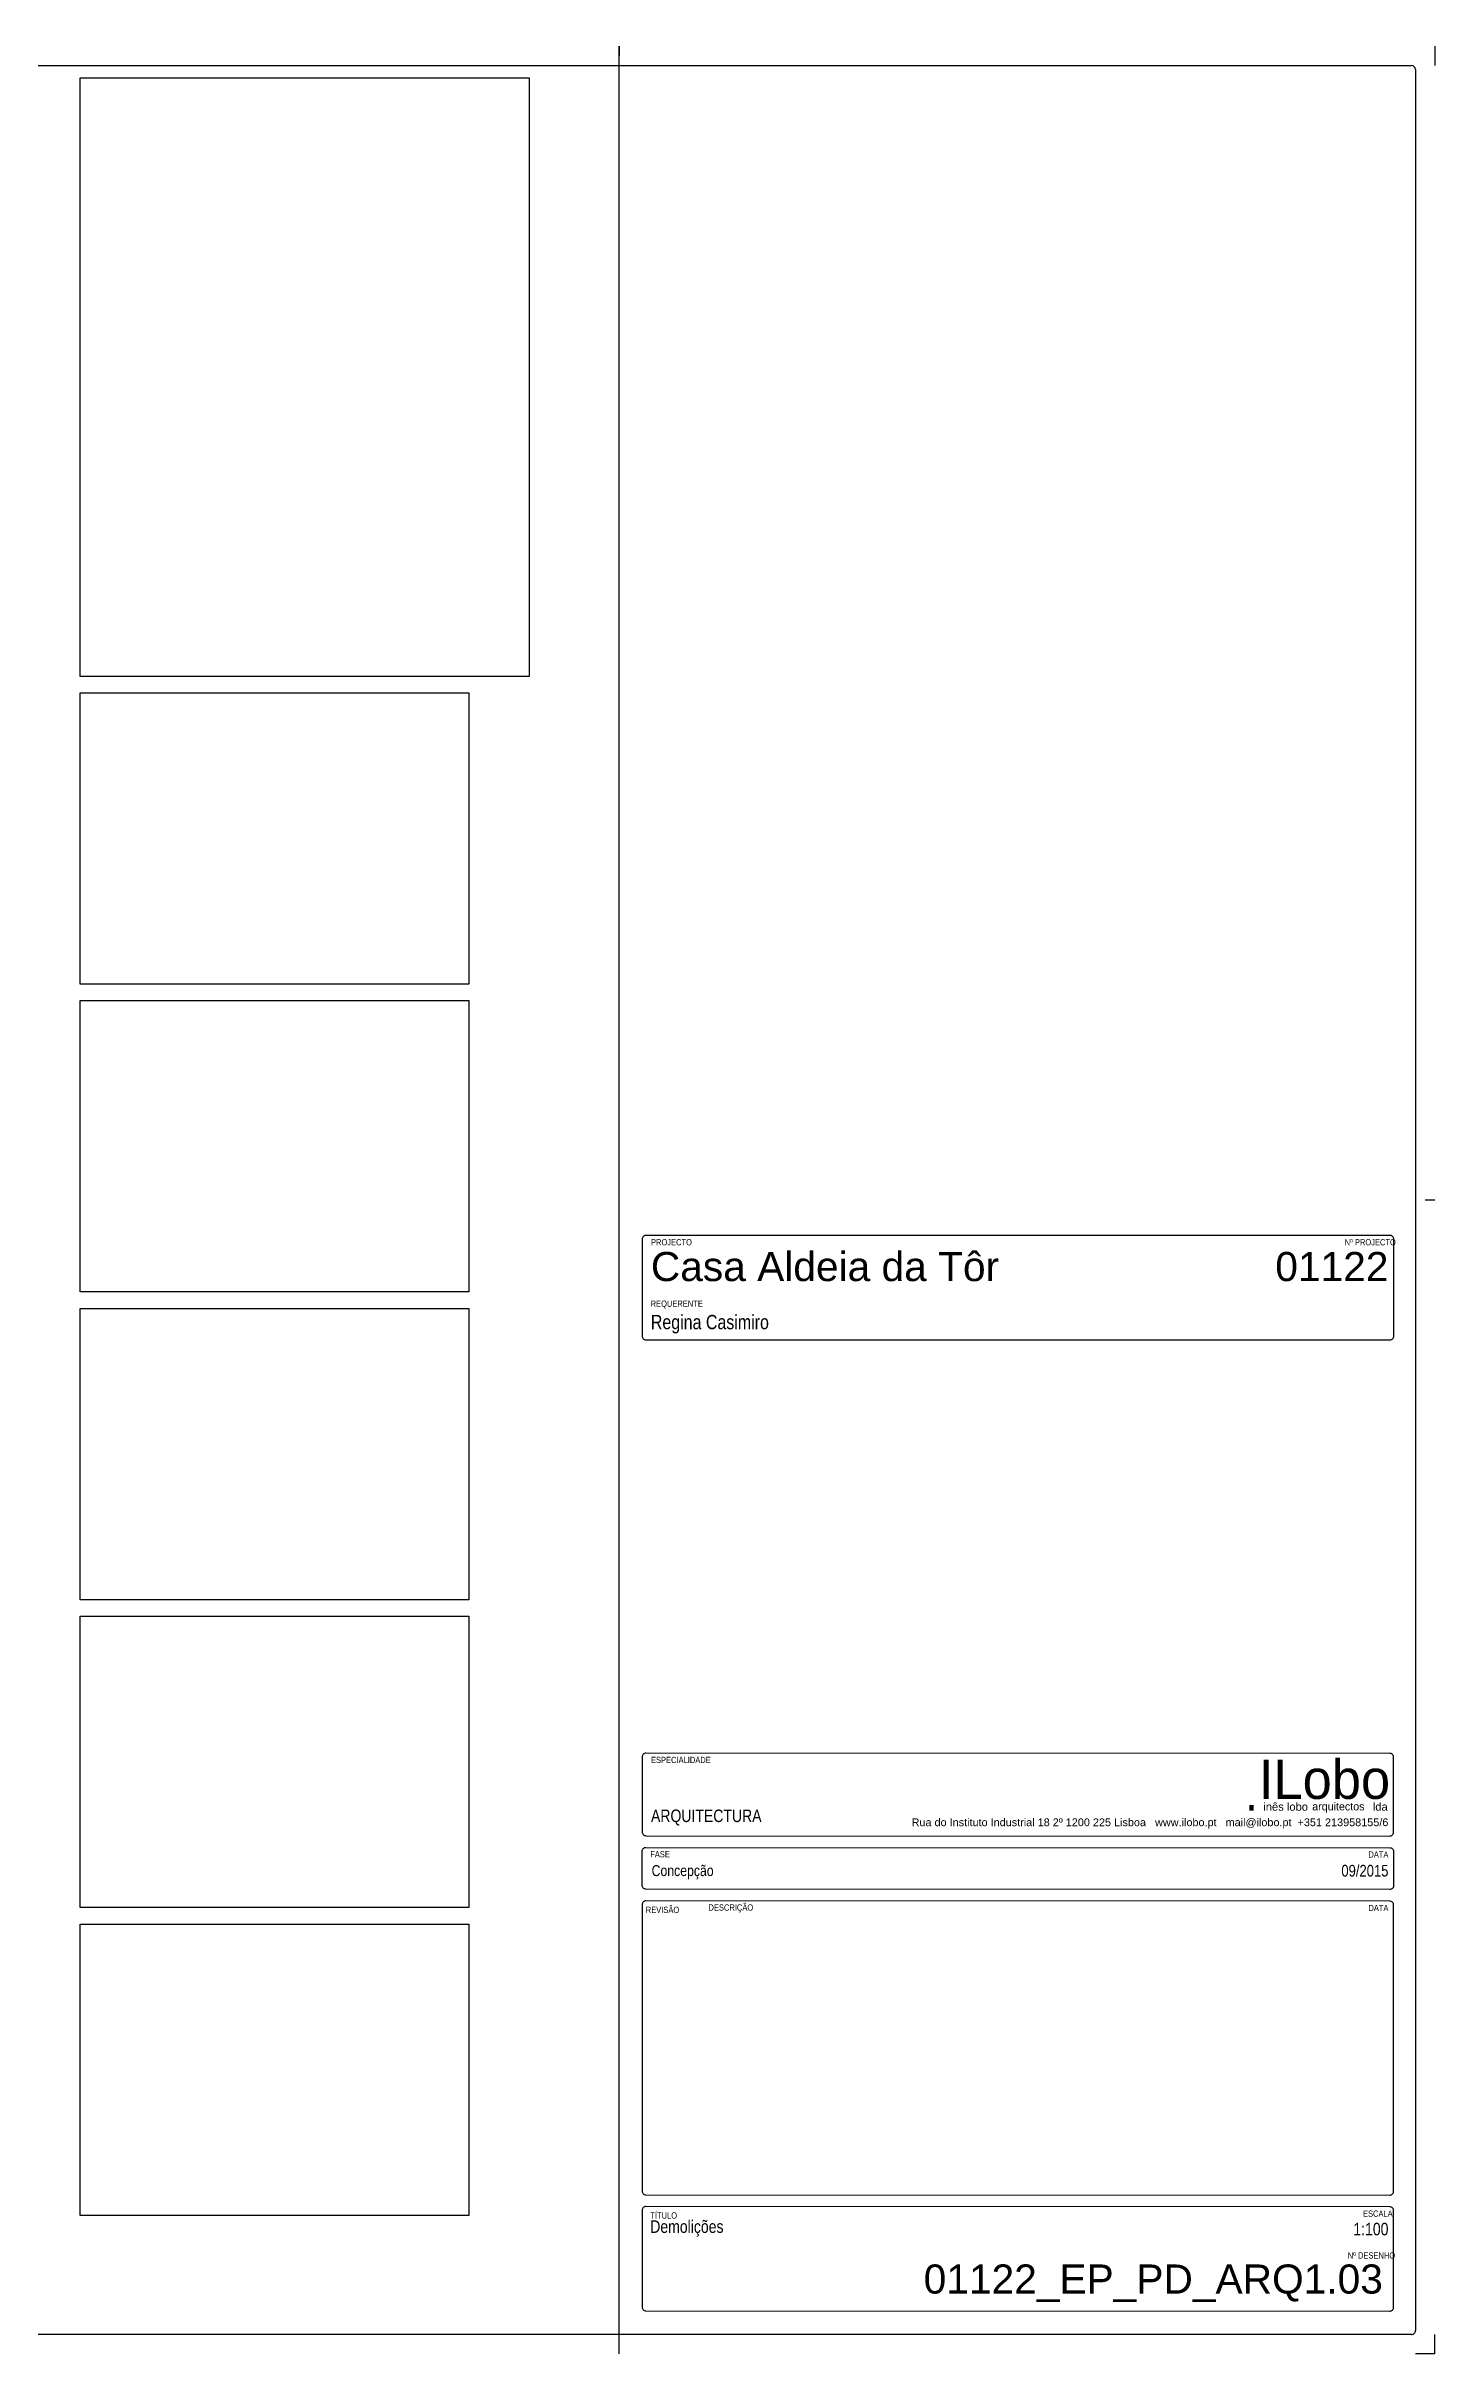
# Model space of a CAD drawing. Header units: metres. Extents: x 0 to 0.845, y 0 to 0.594.
# Drawn here: x 0.487 to 0.845, y 0 to 0.594 of the extents above; entities that cross this region are included whole.
import ezdxf
from ezdxf.xclip import XClip

# ---------------------------------------------------------------- set-up
doc = ezdxf.new("R2010")
doc.units = ezdxf.units.M
doc.header["$MEASUREMENT"] = 0
doc.header["$XCLIPFRAME"] = 0
doc.linetypes.add('Wipeout_Contour', pattern=[1, 0, -1])
doc.layers.add('A-Folha rótulo', color=7, linetype='Continuous')
doc.styles.add('GENERATED_STYLE_3', font='')
doc.styles.add('GENERATED_STYLE_5', font='')
doc.styles.get('GENERATED_STYLE_3').set_extended_font_data('Arial')
doc.styles.get('GENERATED_STYLE_5').set_extended_font_data('Swis721 BT')
picture_1 = doc.add_image_def('image1.jpg', size_in_pixel=(3219, 2414))
picture_2 = doc.add_image_def('image2.jpg', size_in_pixel=(3518, 2638))
picture_3 = doc.add_image_def('image3.jpg', size_in_pixel=(3598, 2698))
picture_4 = doc.add_image_def('image4.jpg', size_in_pixel=(3630, 2722))
picture_5 = doc.add_image_def('image7.jpg', size_in_pixel=(2448, 3264))
picture_6 = doc.add_image_def('image14.jpg', size_in_pixel=(3171, 2378))

# ---------------------------------------------------------------- blocks, each defined once
blk = doc.blocks.new('Desenho_1_2', base_point=(-0.66382, -0.4465))
at = {"color": 254, "linetype": 'Wipeout_Contour', "lineweight": 0, "ltscale": 3.557082}
blk.add_wipeout([(0, 0), (0.845, 0), (0.845, 0.594), (0, 0.594)], dxfattribs=at)
at = {"layer": 'A-Folha rótulo', "linetype": 'Continuous', "ltscale": 1000}
for p, q in [((0.635, 0.594), (0.635, 0.5915)), ((0.635, 0.0025), (0.635, 0.594)), ((0.845, 0.594), (0.845, 0.589)), ((0.006, 0.589), (0.839, 0.589)), ((0.84, 0.588), (0.84, 0.006)), ((0.845, 0.297), (0.8425, 0.297)), ((0.839, 0.005), (0.006, 0.005)), ((0.635, 0), (0.635, 0.0025)), ((0.845, 0), (0.84, 0)), ((0.845, 0), (0.84, 0)), ((0.845, 0), (0.84, 0)), ((0.845, 0), (0.845, 0.005)), ((0.845, 0), (0.845, 0.005)), ((0.845, 0), (0.845, 0.005)), ((0.845, 0), (0.845, 0.005))]:
    blk.add_line(p, q, dxfattribs=at)
at = {"layer": 'A-Folha rótulo', "linetype": 'Continuous', "ltscale": 1000, "flags": 128}
for points in [[(0.64189, 0.2879, 0.414214), (0.64089, 0.2869)], [(0.83443, 0.2869, 0.414214), (0.83343, 0.2879)], [(0.64089, 0.26201, 0.414214), (0.64189, 0.26101)], [(0.83343, 0.26101, 0.414214), (0.83443, 0.26201)], [(0.64189, 0.15464, 0.414214), (0.64089, 0.15364)], [(0.83439, 0.15357, 0.414214), (0.83339, 0.15457)], [(0.64089, 0.13437, 0.414214), (0.64189, 0.13337)], [(0.83339, 0.13329, 0.414214), (0.83439, 0.13429)], [(0.64089, 0.12937, -0.414214), (0.64189, 0.13037)], [(0.83339, 0.13029, -0.414214), (0.83439, 0.12929)], [(0.64189, 0.11961, -0.414214), (0.64089, 0.12061)], [(0.83439, 0.12053, -0.414214), (0.83339, 0.11953)], [(0.64189, 0.11661, 0.414214), (0.64089, 0.11561)], [(0.83439, 0.11553, 0.414214), (0.83339, 0.11653)], [(0.64089, 0.04193, 0.414214), (0.64189, 0.04093)], [(0.83339, 0.04086, 0.414214), (0.83439, 0.04186)], [(0.64189, 0.03793, 0.414214), (0.64089, 0.03693)], [(0.83439, 0.03686, 0.414214), (0.83339, 0.03786)], [(0.64089, 0.01204, 0.414214), (0.64189, 0.01104)], [(0.83339, 0.01096, 0.414214), (0.83439, 0.01196)]]:
    blk.add_lwpolyline(points, format="xyb", dxfattribs=at)
for points in [[(0.64089, 0.2869), (0.64089, 0.26201)], [(0.83343, 0.2879), (0.64189, 0.2879)], [(0.83443, 0.26201), (0.83443, 0.2869)], [(0.64189, 0.26101), (0.83343, 0.26101)], [(0.83339, 0.15457), (0.64189, 0.15464)], [(0.64089, 0.15364), (0.64089, 0.13437)], [(0.83439, 0.13429), (0.83439, 0.15357)], [(0.64189, 0.13337), (0.83339, 0.13329)], [(0.64089, 0.12061), (0.64089, 0.12937)], [(0.64189, 0.13037), (0.83339, 0.13029)], [(0.83439, 0.12929), (0.83439, 0.12053)], [(0.83339, 0.11953), (0.64189, 0.11961)], [(0.64089, 0.11561), (0.64089, 0.04193)], [(0.83339, 0.11653), (0.64189, 0.11661)], [(0.83439, 0.04186), (0.83439, 0.11553)], [(0.64089, 0.03693), (0.64089, 0.01204)], [(0.64189, 0.04093), (0.83339, 0.04086)], [(0.83339, 0.03786), (0.64189, 0.03793)], [(0.83439, 0.01196), (0.83439, 0.03686)], [(0.64189, 0.01104), (0.83339, 0.01096)]]:
    blk.add_lwpolyline(points, dxfattribs=at)
at = {"layer": 'A-Folha rótulo', "linetype": 'Continuous', "ltscale": 1000}
for centre, start, end in [((0.839, 0.588), 0, 90), ((0.839, 0.006), 269.94512, 0)]:
    blk.add_arc(centre, 0.001, start, end, dxfattribs=at)
at = {"layer": 'A-Folha rótulo', "linetype": 'Continuous'}
for s, insert, char_height, attachment_point, style in [('\\A1;{\\W0.750000x;\\fArial|b0|i0|c0|p34;PROJECTO}', (0.64319, 0.2853), 0.0016138, 7, 'GENERATED_STYLE_3'), ('\\A1;{\\W0.750000x;\\fArial|b0|i0|c0|p34;Nº PROJECTO}', (0.82178, 0.2853), 0.0016138, 7, 'GENERATED_STYLE_3'), ('\\A1;{\\fArial|b0|i0|c0|p34;Casa Aldeia da Tôr}', (0.64315, 0.27602), 0.0074999, 7, 'GENERATED_STYLE_3'), ('\\A1;{\\fArial|b0|i0|c0|p34;01122}', (0.83305, 0.27602), 0.0075, 9, 'GENERATED_STYLE_3'), ('\\A1;{\\W0.750000x;\\fArial|b0|i0|c0|p34;REQUERENTE}', (0.6431, 0.26907), 0.0016138, 7, 'GENERATED_STYLE_3'), ('\\A1;{\\W0.800000x;\\fArial|b0|i0|c0|p34;Regina Casimiro}', (0.64315, 0.26263), 0.0036797, 7, 'GENERATED_STYLE_3'), ('\\A1;{\\W0.750000x;\\fArial|b0|i0|c0|p34;ESPECIALIDADE}', (0.64319, 0.15204), 0.0016138, 7, 'GENERATED_STYLE_3'), ('\\A1;{\\W0.800000x;\\fArial|b0|i0|c0|p34;ARQUITECTURA}', (0.64319, 0.13599), 0.0032277, 7, 'GENERATED_STYLE_3'), ('\\A1;{\\fSwis721 BT|b0|i0|c0|p34;Rua do Instituto Industrial 18 2º 1200 225 Lisboa   www.ilobo.pt   mail@ilobo.pt  +351 213958155/6}', (0.83303, 0.13522), 0.002, 9, 'GENERATED_STYLE_5'), ('\\A1;{\\fSwis721 BT|b0|i0|c0|p34;inês lobo }', (0.80082, 0.13978), 0.0020593, 7, 'GENERATED_STYLE_5'), ('\\A1;{\\fSwis721 BT|b0|i0|c0|p34; lda}', (0.82823, 0.13978), 0.0020593, 7, 'GENERATED_STYLE_5'), ('\\A1;{\\W0.750000x;\\fArial|b0|i0|c0|p34;FASE}', (0.64299, 0.12777), 0.0016138, 7, 'GENERATED_STYLE_3'), ('\\A1;{\\W0.800000x;\\pt0.00987778,0.0197556,0.0296333,0.0395111,0.0493889,0.0592667,0.0691444,0.0790222,0.0889,0.0987778;\\fArial|b0|i0|c0|p34;Concepção }', (0.65133, 0.12211), 0.00282222, 8, 'GENERATED_STYLE_3'), ('\\A1;{\\W0.800000x;\\fArial|b0|i0|c0|p34;09/2015}', (0.83305, 0.12282), 0.0030001, 9, 'GENERATED_STYLE_3'), ('\\A1;{\\W0.750000x;\\fArial|b0|i0|c0|p34;DATA}', (0.83305, 0.12772), 0.0016138, 9, 'GENERATED_STYLE_3'), ('\\A1;{\\W0.750000x;\\fArial|b0|i0|c0|p34;REVISÃO}', (0.65045, 0.11345), 0.0016138, 9, 'GENERATED_STYLE_3'), ('\\A1;{\\W0.750000x;\\fArial|b0|i0|c0|p34;DESCRIÇÃO}', (0.6695, 0.11358), 0.0016138, 9, 'GENERATED_STYLE_3'), ('\\A1;{\\W0.750000x;\\fArial|b0|i0|c0|p34;DATA}', (0.83305, 0.11396), 0.0016138, 9, 'GENERATED_STYLE_3'), ('\\A1;{\\W0.750000x;\\fArial|b0|i0|c0|p34;TÍTULO}', (0.64302, 0.03478), 0.0016138, 7, 'GENERATED_STYLE_3'), ('\\A1;{\\W0.750000x;\\fArial|b0|i0|c0|p34;ESCALA}', (0.8265, 0.03526), 0.0016138, 7, 'GENERATED_STYLE_3'), ('\\A1;{\\W0.800000x;\\fArial|b0|i0|c0|p34;Demolições}', (0.64299, 0.03014), 0.0032319, 7, 'GENERATED_STYLE_3'), ('\\A1;{\\W0.800000x;\\fArial|b0|i0|c0|p34;1:100}', (0.83305, 0.03046), 0.0032277, 9, 'GENERATED_STYLE_3'), ('\\A1;{\\W0.750000x;\\fArial|b0|i0|c0|p34;Nº DESENHO}', (0.82258, 0.0245), 0.0016138, 7, 'GENERATED_STYLE_3'), ('\\A1;{\\fArial|b0|i0|c0|p34;01122\\fArial|b0|i0|c0|p34;_\\fArial|b0|i0|c0|p34;EP\\fArial|b0|i0|c0|p34;_PD_\\fArial|b0|i0|c0|p34;ARQ1.03}', (0.83162, 0.01334), 0.0075, 9, 'GENERATED_STYLE_3')]:
    blk.add_mtext(s, dxfattribs=dict(at, insert=insert, char_height=char_height, attachment_point=attachment_point, style=style))
for s, insert, char_height, attachment_point in [('\\A1;{\\Ft;ILobo}', (0.83349, 0.1427), 0.0101026, 9), ('\\A1;{\\Ft;.}', (0.79949, 0.13982), 0.0090923, 9), ('\\A1;{\\Ft;arquitectos}', (0.81342, 0.13926), 0.0020593, 7)]:
    blk.add_mtext(s, dxfattribs=dict(at, insert=insert, char_height=char_height, attachment_point=attachment_point))
at = {"color": 254, "linetype": 'Wipeout_Contour', "lineweight": 0, "ltscale": 3.531902}
blk.add_wipeout([(0.49625, 0.43178), (0.59625, 0.43178), (0.59625, 0.56511), (0.49625, 0.56511)], dxfattribs=at)
at = {"color": 254, "linetype": 'Wipeout_Contour', "lineweight": 0, "ltscale": 3.440339}
blk.add_wipeout([(0.49625, 0.35255), (0.59625, 0.35255), (0.59625, 0.42754), (0.49625, 0.42754)], dxfattribs=at)
at = {"color": 254, "linetype": 'Wipeout_Contour', "lineweight": 0, "ltscale": 3.399867}
blk.add_wipeout([(0.49625, 0.27333), (0.59625, 0.27333), (0.59625, 0.34831), (0.49625, 0.34831)], dxfattribs=at)
at = {"color": 254, "linetype": 'Wipeout_Contour', "lineweight": 0, "ltscale": 3.368445}
blk.add_wipeout([(0.49625, 0.19411), (0.59625, 0.19411), (0.59625, 0.26909), (0.49625, 0.26909)], dxfattribs=at)
at = {"color": 254, "linetype": 'Wipeout_Contour', "lineweight": 0, "ltscale": 3.346152}
blk.add_wipeout([(0.49625, 0.11486), (0.59625, 0.11486), (0.59625, 0.18984), (0.49625, 0.18984)], dxfattribs=at)
at = {"color": 254, "linetype": 'Wipeout_Contour', "lineweight": 0, "ltscale": 3.333065}
blk.add_wipeout([(0.49625, 0.03562), (0.59625, 0.03562), (0.59625, 0.11061), (0.49625, 0.11061)], dxfattribs=at)
image = blk.add_image(picture_5, insert=(0.49625, 0.43178), size_in_units=(0.11554, 0.15405))
image.set_boundary_path([(-0.5, -0.5), (2447.5, 3263.5)])
image = blk.add_image(picture_1, insert=(0.49625, 0.35255), size_in_units=(0.1, 0.07499))
image.set_boundary_path([(-0.5, -0.5), (3218.5, 2413.5)])
image = blk.add_image(picture_2, insert=(0.49625, 0.27333), size_in_units=(0.1, 0.07499))
image.set_boundary_path([(-0.5, -0.5), (3517.5, 2637.5)])
image = blk.add_image(picture_3, insert=(0.49625, 0.19411), size_in_units=(0.1, 0.07499))
image.set_boundary_path([(-0.5, -0.5), (3597.5, 2697.5)])
image = blk.add_image(picture_4, insert=(0.49625, 0.11486), size_in_units=(0.1, 0.07499))
image.set_boundary_path([(-0.5, -0.5), (3629.5, 2721.5)])
image = blk.add_image(picture_6, insert=(0.49625, 0.03562), size_in_units=(0.1, 0.07499))
image.set_boundary_path([(-0.5, -0.5), (3170.5, 2377.5)])

msp = doc.modelspace()

# ---------------------------------------------------------------- block references
at = {"color": 55, "linetype": 'Continuous', "lineweight": 0, "ltscale": 1000, "true_color": 0xa79d7c}
ref = msp.add_blockref('Desenho_1_2', (-0.66382, -0.4465), dxfattribs=at)
XClip(ref).set_block_clipping_path([(0, 0), (0.845, 0.594)])

doc.saveas('drawing.dxf')
